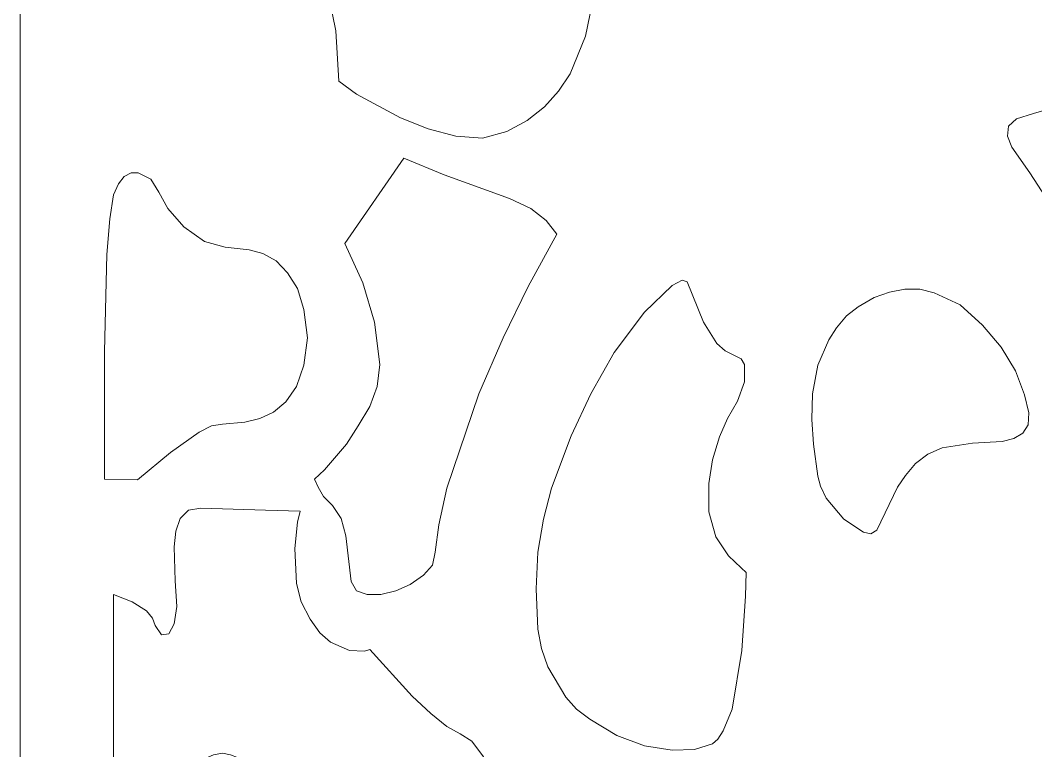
# Model space of a CAD drawing. Header units: centimetres. Extents: x 14.6 to 27.5, y -9.5 to 9.4.
# Drawn here: x 14.601 to 17.234, y -4.777 to -2.883 of the extents above; entities that cross this region are included whole.
import ezdxf

# ---------------------------------------------------------------- set-up
doc = ezdxf.new("R2010")
doc.units = ezdxf.units.CM
doc.header["$MEASUREMENT"] = 0
doc.layers.add('layer 1', color=7, linetype='Continuous')

msp = doc.modelspace()

# ---------------------------------------------------------------- linework, layer by layer
at = {"layer": 'layer 1', "color": 7, "lineweight": 9}
for points, knots in [([(20.90325, -9.49904), (20.90325, -9.49904), (14.60139, -9.50001), (14.60139, -9.50001), (14.60139, -9.50001), (14.60139, -9.50001), (14.60139, 9.40559), (14.60139, 9.40559), (14.60139, 9.40559), (14.60139, 9.40559), (20.90325, 9.40559), (20.90325, 9.40559), (20.90325, 9.40559), (20.90325, 9.40559), (20.90325, -9.49904), (20.90325, -9.49904)], [0, 0, 0, 0, 0.2, 0.2, 0.2, 0.2, 0.4, 0.4, 0.4, 0.4, 0.6, 0.6, 0.6, 0.6, 1, 1, 1, 1]), ([(15.42693, -3.04091), (15.42693, -3.04091), (15.47315, -3.07423), (15.47315, -3.07423), (15.47315, -3.07423), (15.47315, -3.07423), (15.58693, -3.13602), (15.58693, -3.13602), (15.58693, -3.13602), (15.58693, -3.13602), (15.6587, -3.1645), (15.6587, -3.1645), (15.6587, -3.1645), (15.6587, -3.1645), (15.73047, -3.18348), (15.73047, -3.18348), (15.73047, -3.18348), (15.73047, -3.18348), (15.80014, -3.18832), (15.80014, -3.18832), (15.80014, -3.18832), (15.80014, -3.18832), (15.86281, -3.17167), (15.86281, -3.17167), (15.86281, -3.17167), (15.86281, -3.17167), (15.91603, -3.14319), (15.91603, -3.14319), (15.91603, -3.14319), (15.91603, -3.14319), (15.96014, -3.10755), (15.96014, -3.10755), (15.96014, -3.10755), (15.96014, -3.10755), (15.99725, -3.06707), (15.99725, -3.06707), (15.99725, -3.06707), (15.99725, -3.06707), (16.02736, -3.02193), (16.02736, -3.02193), (16.02736, -3.02193), (16.02736, -3.02193), (16.06657, -2.9245), (16.06657, -2.9245), (16.06657, -2.9245), (16.06657, -2.9245), (16.09003, -2.81041), (16.09003, -2.81041), (16.09003, -2.81041), (16.09003, -2.81041), (16.09003, -2.75578), (16.09003, -2.75578), (16.09003, -2.75578), (16.09003, -2.75578), (16.08058, -2.71549), (16.08058, -2.71549), (16.08058, -2.71549), (16.08058, -2.71549), (16.06202, -2.68682), (16.06202, -2.68682), (16.06202, -2.68682), (16.06202, -2.68682), (16.04136, -2.66551), (16.04136, -2.66551), (16.04136, -2.66551), (16.04136, -2.66551), (15.9927, -2.64169), (15.9927, -2.64169), (15.9927, -2.64169), (15.9927, -2.64169), (15.95314, -2.63704), (15.95314, -2.63704), (15.95314, -2.63704), (15.95314, -2.63704), (15.90903, -2.62503), (15.90903, -2.62503), (15.90903, -2.62503), (15.90903, -2.62503), (15.85126, -2.58939), (15.85126, -2.58939), (15.85126, -2.58939), (15.85126, -2.58939), (15.82325, -2.56324), (15.82325, -2.56324), (15.82325, -2.56324), (15.82325, -2.56324), (15.79769, -2.53244), (15.79769, -2.53244), (15.79769, -2.53244), (15.79769, -2.53244), (15.77214, -2.49196), (15.77214, -2.49196), (15.77214, -2.49196), (15.77214, -2.49196), (15.75848, -2.4445), (15.75848, -2.4445), (15.75848, -2.4445), (15.75848, -2.4445), (15.72137, -2.29011), (15.72137, -2.29011), (15.72137, -2.29011), (15.72137, -2.29011), (15.70281, -2.24963), (15.70281, -2.24963), (15.70281, -2.24963), (15.70281, -2.24963), (15.69126, -2.24014), (15.69126, -2.24014), (15.69126, -2.24014), (15.69126, -2.24014), (15.67726, -2.24014), (15.67726, -2.24014), (15.67726, -2.24014), (15.67726, -2.24014), (15.56838, -2.27094), (15.56838, -2.27094), (15.56838, -2.27094), (15.56838, -2.27094), (15.51026, -2.27578), (15.51026, -2.27578), (15.51026, -2.27578), (15.51026, -2.27578), (15.48925, -2.26629), (15.48925, -2.26629), (15.48925, -2.26629), (15.48925, -2.26629), (15.4756, -2.24731), (15.4756, -2.24731), (15.4756, -2.24731), (15.4756, -2.24731), (15.4686, -2.23297), (15.4686, -2.23297), (15.4686, -2.23297), (15.4686, -2.23297), (15.45914, -2.2353), (15.45914, -2.2353), (15.45914, -2.2353), (15.45914, -2.2353), (15.43604, -2.27346), (15.43604, -2.27346), (15.43604, -2.27346), (15.43604, -2.27346), (15.41993, -2.29476), (15.41993, -2.29476), (15.41993, -2.29476), (15.41993, -2.29476), (15.40348, -2.31626), (15.40348, -2.31626), (15.40348, -2.31626), (15.40348, -2.31626), (15.38037, -2.32808), (15.38037, -2.32808), (15.38037, -2.32808), (15.38037, -2.32808), (15.35726, -2.32324), (15.35726, -2.32324), (15.35726, -2.32324), (15.35726, -2.32324), (15.32925, -2.31859), (15.32925, -2.31859), (15.32925, -2.31859), (15.32925, -2.31859), (15.3107, -2.32808), (15.3107, -2.32808), (15.3107, -2.32808), (15.3107, -2.32808), (15.29915, -2.34706), (15.29915, -2.34706), (15.29915, -2.34706), (15.29915, -2.34706), (15.29004, -2.37554), (15.29004, -2.37554), (15.29004, -2.37554), (15.29004, -2.37554), (15.28759, -2.43965), (15.28759, -2.43965), (15.28759, -2.43965), (15.28759, -2.43965), (15.29915, -2.4968), (15.29915, -2.4968), (15.29915, -2.4968), (15.29915, -2.4968), (15.35271, -2.59656), (15.35271, -2.59656), (15.35271, -2.59656), (15.35271, -2.59656), (15.37827, -2.65835), (15.37827, -2.65835), (15.37827, -2.65835), (15.37827, -2.65835), (15.38737, -2.71782), (15.38737, -2.71782), (15.38737, -2.71782), (15.38737, -2.71782), (15.39192, -2.77961), (15.39192, -2.77961), (15.39192, -2.77961), (15.39192, -2.77961), (15.40348, -2.82939), (15.40348, -2.82939), (15.40348, -2.82939), (15.40348, -2.82939), (15.41993, -2.91036), (15.41993, -2.91036), (15.41993, -2.91036), (15.41993, -2.91036), (15.42693, -3.04091), (15.42693, -3.04091)], [0, 0, 0, 0, 0.0188679, 0.0188679, 0.0188679, 0.0188679, 0.0377358, 0.0377358, 0.0377358, 0.0377358, 0.0566038, 0.0566038, 0.0566038, 0.0566038, 0.0754717, 0.0754717, 0.0754717, 0.0754717, 0.0943396, 0.0943396, 0.0943396, 0.0943396, 0.1132075, 0.1132075, 0.1132075, 0.1132075, 0.1320755, 0.1320755, 0.1320755, 0.1320755, 0.1509434, 0.1509434, 0.1509434, 0.1509434, 0.1698113, 0.1698113, 0.1698113, 0.1698113, 0.1886792, 0.1886792, 0.1886792, 0.1886792, 0.2075472, 0.2075472, 0.2075472, 0.2075472, 0.2264151, 0.2264151, 0.2264151, 0.2264151, 0.245283, 0.245283, 0.245283, 0.245283, 0.2641509, 0.2641509, 0.2641509, 0.2641509, 0.2830189, 0.2830189, 0.2830189, 0.2830189, 0.3018868, 0.3018868, 0.3018868, 0.3018868, 0.3207547, 0.3207547, 0.3207547, 0.3207547, 0.3396226, 0.3396226, 0.3396226, 0.3396226, 0.3584906, 0.3584906, 0.3584906, 0.3584906, 0.3773585, 0.3773585, 0.3773585, 0.3773585, 0.3962264, 0.3962264, 0.3962264, 0.3962264, 0.4150943, 0.4150943, 0.4150943, 0.4150943, 0.4339623, 0.4339623, 0.4339623, 0.4339623, 0.4528302, 0.4528302, 0.4528302, 0.4528302, 0.4716981, 0.4716981, 0.4716981, 0.4716981, 0.490566, 0.490566, 0.490566, 0.490566, 0.509434, 0.509434, 0.509434, 0.509434, 0.5283019, 0.5283019, 0.5283019, 0.5283019, 0.5471698, 0.5471698, 0.5471698, 0.5471698, 0.5660377, 0.5660377, 0.5660377, 0.5660377, 0.5849057, 0.5849057, 0.5849057, 0.5849057, 0.6037736, 0.6037736, 0.6037736, 0.6037736, 0.6226415, 0.6226415, 0.6226415, 0.6226415, 0.6415094, 0.6415094, 0.6415094, 0.6415094, 0.6603774, 0.6603774, 0.6603774, 0.6603774, 0.6792453, 0.6792453, 0.6792453, 0.6792453, 0.6981132, 0.6981132, 0.6981132, 0.6981132, 0.7169811, 0.7169811, 0.7169811, 0.7169811, 0.7358491, 0.7358491, 0.7358491, 0.7358491, 0.754717, 0.754717, 0.754717, 0.754717, 0.7735849, 0.7735849, 0.7735849, 0.7735849, 0.7924528, 0.7924528, 0.7924528, 0.7924528, 0.8113208, 0.8113208, 0.8113208, 0.8113208, 0.8301887, 0.8301887, 0.8301887, 0.8301887, 0.8490566, 0.8490566, 0.8490566, 0.8490566, 0.8679245, 0.8679245, 0.8679245, 0.8679245, 0.8867925, 0.8867925, 0.8867925, 0.8867925, 0.9056604, 0.9056604, 0.9056604, 0.9056604, 0.9245283, 0.9245283, 0.9245283, 0.9245283, 0.9433962, 0.9433962, 0.9433962, 0.9433962, 0.9622642, 0.9622642, 0.9622642, 0.9622642, 1, 1, 1, 1]), ([(17.71276, -2.99346), (17.71276, -2.99346), (17.70821, -3.04343), (17.70821, -3.04343), (17.70821, -3.04343), (17.70821, -3.04343), (17.6851, -3.12886), (17.6851, -3.12886), (17.6851, -3.12886), (17.6851, -3.12886), (17.65709, -3.21912), (17.65709, -3.21912), (17.65709, -3.21912), (17.65709, -3.21912), (17.62698, -3.28092), (17.62698, -3.28092), (17.62698, -3.28092), (17.62698, -3.28092), (17.60633, -3.33322), (17.60633, -3.33322), (17.60633, -3.33322), (17.60633, -3.33322), (17.59932, -3.39268), (17.59932, -3.39268), (17.59932, -3.39268), (17.59932, -3.39268), (17.60633, -3.45215), (17.60633, -3.45215), (17.60633, -3.45215), (17.60633, -3.45215), (17.62033, -3.50445), (17.62033, -3.50445), (17.62033, -3.50445), (17.62033, -3.50445), (17.64344, -3.59704), (17.64344, -3.59704), (17.64344, -3.59704), (17.64344, -3.59704), (17.64799, -3.67317), (17.64799, -3.67317), (17.64799, -3.67317), (17.64799, -3.67317), (17.65499, -3.71113), (17.65499, -3.71113), (17.65499, -3.71113), (17.65499, -3.71113), (17.66899, -3.75627), (17.66899, -3.75627), (17.66899, -3.75627), (17.66899, -3.75627), (17.68965, -3.79423), (17.68965, -3.79423), (17.68965, -3.79423), (17.68965, -3.79423), (17.7061, -3.80624), (17.7061, -3.80624), (17.7061, -3.80624), (17.7061, -3.80624), (17.71976, -3.81089), (17.71976, -3.81089), (17.71976, -3.81089), (17.71976, -3.81089), (17.73131, -3.81806), (17.73131, -3.81806), (17.73131, -3.81806), (17.73131, -3.81806), (17.74076, -3.82988), (17.74076, -3.82988), (17.74076, -3.82988), (17.74076, -3.82988), (17.74777, -3.87268), (17.74777, -3.87268), (17.74777, -3.87268), (17.74777, -3.87268), (17.73831, -3.92498), (17.73831, -3.92498), (17.73831, -3.92498), (17.73831, -3.92498), (17.71976, -3.97244), (17.71976, -3.97244), (17.71976, -3.97244), (17.71976, -3.97244), (17.71276, -3.99394), (17.71276, -3.99394), (17.71276, -3.99394), (17.71276, -3.99394), (17.71276, -4.02009), (17.71276, -4.02009), (17.71276, -4.02009), (17.71276, -4.02009), (17.73376, -4.07239), (17.73376, -4.07239), (17.73376, -4.07239), (17.73376, -4.07239), (17.77542, -4.13651), (17.77542, -4.13651), (17.77542, -4.13651), (17.77542, -4.13651), (17.77087, -4.20779), (17.77087, -4.20779), (17.77087, -4.20779), (17.77087, -4.20779), (17.77998, -4.26959), (17.77998, -4.26959), (17.77998, -4.26959), (17.77998, -4.26959), (17.79398, -4.29806), (17.79398, -4.29806), (17.79398, -4.29806), (17.79398, -4.29806), (17.81499, -4.31956), (17.81499, -4.31956), (17.81499, -4.31956), (17.81499, -4.31956), (17.83809, -4.34319), (17.83809, -4.34319), (17.83809, -4.34319), (17.83809, -4.34319), (17.8591, -4.36934), (17.8591, -4.36934), (17.8591, -4.36934), (17.8591, -4.36934), (17.87065, -4.40034), (17.87065, -4.40034), (17.87065, -4.40034), (17.87065, -4.40034), (17.87065, -4.43114), (17.87065, -4.43114), (17.87065, -4.43114), (17.87065, -4.43114), (17.85665, -4.45961), (17.85665, -4.45961), (17.85665, -4.45961), (17.85665, -4.45961), (17.82654, -4.48111), (17.82654, -4.48111), (17.82654, -4.48111), (17.82654, -4.48111), (17.78243, -4.49525), (17.78243, -4.49525), (17.78243, -4.49525), (17.78243, -4.49525), (17.71976, -4.50242), (17.71976, -4.50242), (17.71976, -4.50242), (17.71976, -4.50242), (17.64554, -4.49525), (17.64554, -4.49525), (17.64554, -4.49525), (17.64554, -4.49525), (17.57832, -4.48111), (17.57832, -4.48111), (17.57832, -4.48111), (17.57832, -4.48111), (17.516, -4.45729), (17.516, -4.45729), (17.516, -4.45729), (17.516, -4.45729), (17.46243, -4.42649), (17.46243, -4.42649), (17.46243, -4.42649), (17.46243, -4.42649), (17.42077, -4.386), (17.42077, -4.386), (17.42077, -4.386), (17.42077, -4.386), (17.38611, -4.34571), (17.38611, -4.34571), (17.38611, -4.34571), (17.38611, -4.34571), (17.36755, -4.30038), (17.36755, -4.30038), (17.36755, -4.30038), (17.36755, -4.30038), (17.36055, -4.25293), (17.36055, -4.25293), (17.36055, -4.25293), (17.36055, -4.25293), (17.37211, -4.15084), (17.37211, -4.15084), (17.37211, -4.15084), (17.37211, -4.15084), (17.39066, -4.03675), (17.39066, -4.03675), (17.39066, -4.03675), (17.39066, -4.03675), (17.40677, -3.92731), (17.40677, -3.92731), (17.40677, -3.92731), (17.40677, -3.92731), (17.40922, -3.84886), (17.40922, -3.84886), (17.40922, -3.84886), (17.40922, -3.84886), (17.38366, -3.78474), (17.38366, -3.78474), (17.38366, -3.78474), (17.38366, -3.78474), (17.34655, -3.72547), (17.34655, -3.72547), (17.34655, -3.72547), (17.34655, -3.72547), (17.31399, -3.66116), (17.31399, -3.66116), (17.31399, -3.66116), (17.31399, -3.66116), (17.30489, -3.63036), (17.30489, -3.63036), (17.30489, -3.63036), (17.30489, -3.63036), (17.30489, -3.59937), (17.30489, -3.59937), (17.30489, -3.59937), (17.30489, -3.59937), (17.31189, -3.54474), (17.31189, -3.54474), (17.31189, -3.54474), (17.31189, -3.54474), (17.31189, -3.49012), (17.31189, -3.49012), (17.31189, -3.49012), (17.31189, -3.49012), (17.30033, -3.43317), (17.30033, -3.43317), (17.30033, -3.43317), (17.30033, -3.43317), (17.27023, -3.35704), (17.27023, -3.35704), (17.27023, -3.35704), (17.27023, -3.35704), (17.21911, -3.27859), (17.21911, -3.27859), (17.21911, -3.27859), (17.21911, -3.27859), (17.17255, -3.21215), (17.17255, -3.21215), (17.17255, -3.21215), (17.17255, -3.21215), (17.16099, -3.18348), (17.16099, -3.18348), (17.16099, -3.18348), (17.16099, -3.18348), (17.16344, -3.15733), (17.16344, -3.15733), (17.16344, -3.15733), (17.16344, -3.15733), (17.1841, -3.13835), (17.1841, -3.13835), (17.1841, -3.13835), (17.1841, -3.13835), (17.22821, -3.12421), (17.22821, -3.12421), (17.22821, -3.12421), (17.22821, -3.12421), (17.36966, -3.08372), (17.36966, -3.08372), (17.36966, -3.08372), (17.36966, -3.08372), (17.52755, -3.03142), (17.52755, -3.03142), (17.52755, -3.03142), (17.52755, -3.03142), (17.65709, -2.99346), (17.65709, -2.99346), (17.65709, -2.99346), (17.65709, -2.99346), (17.6991, -2.98629), (17.6991, -2.98629), (17.6991, -2.98629), (17.6991, -2.98629), (17.71276, -2.99346), (17.71276, -2.99346)], [0, 0, 0, 0, 0.0144928, 0.0144928, 0.0144928, 0.0144928, 0.0289855, 0.0289855, 0.0289855, 0.0289855, 0.0434783, 0.0434783, 0.0434783, 0.0434783, 0.057971, 0.057971, 0.057971, 0.057971, 0.0724638, 0.0724638, 0.0724638, 0.0724638, 0.0869565, 0.0869565, 0.0869565, 0.0869565, 0.1014493, 0.1014493, 0.1014493, 0.1014493, 0.115942, 0.115942, 0.115942, 0.115942, 0.1304348, 0.1304348, 0.1304348, 0.1304348, 0.1449275, 0.1449275, 0.1449275, 0.1449275, 0.1594203, 0.1594203, 0.1594203, 0.1594203, 0.173913, 0.173913, 0.173913, 0.173913, 0.1884058, 0.1884058, 0.1884058, 0.1884058, 0.2028986, 0.2028986, 0.2028986, 0.2028986, 0.2173913, 0.2173913, 0.2173913, 0.2173913, 0.2318841, 0.2318841, 0.2318841, 0.2318841, 0.2463768, 0.2463768, 0.2463768, 0.2463768, 0.2608696, 0.2608696, 0.2608696, 0.2608696, 0.2753623, 0.2753623, 0.2753623, 0.2753623, 0.2898551, 0.2898551, 0.2898551, 0.2898551, 0.3043478, 0.3043478, 0.3043478, 0.3043478, 0.3188406, 0.3188406, 0.3188406, 0.3188406, 0.3333333, 0.3333333, 0.3333333, 0.3333333, 0.3478261, 0.3478261, 0.3478261, 0.3478261, 0.3623188, 0.3623188, 0.3623188, 0.3623188, 0.3768116, 0.3768116, 0.3768116, 0.3768116, 0.3913043, 0.3913043, 0.3913043, 0.3913043, 0.4057971, 0.4057971, 0.4057971, 0.4057971, 0.4202899, 0.4202899, 0.4202899, 0.4202899, 0.4347826, 0.4347826, 0.4347826, 0.4347826, 0.4492754, 0.4492754, 0.4492754, 0.4492754, 0.4637681, 0.4637681, 0.4637681, 0.4637681, 0.4782609, 0.4782609, 0.4782609, 0.4782609, 0.4927536, 0.4927536, 0.4927536, 0.4927536, 0.5072464, 0.5072464, 0.5072464, 0.5072464, 0.5217391, 0.5217391, 0.5217391, 0.5217391, 0.5362319, 0.5362319, 0.5362319, 0.5362319, 0.5507246, 0.5507246, 0.5507246, 0.5507246, 0.5652174, 0.5652174, 0.5652174, 0.5652174, 0.5797101, 0.5797101, 0.5797101, 0.5797101, 0.5942029, 0.5942029, 0.5942029, 0.5942029, 0.6086957, 0.6086957, 0.6086957, 0.6086957, 0.6231884, 0.6231884, 0.6231884, 0.6231884, 0.6376812, 0.6376812, 0.6376812, 0.6376812, 0.6521739, 0.6521739, 0.6521739, 0.6521739, 0.6666667, 0.6666667, 0.6666667, 0.6666667, 0.6811594, 0.6811594, 0.6811594, 0.6811594, 0.6956522, 0.6956522, 0.6956522, 0.6956522, 0.7101449, 0.7101449, 0.7101449, 0.7101449, 0.7246377, 0.7246377, 0.7246377, 0.7246377, 0.7391304, 0.7391304, 0.7391304, 0.7391304, 0.7536232, 0.7536232, 0.7536232, 0.7536232, 0.7681159, 0.7681159, 0.7681159, 0.7681159, 0.7826087, 0.7826087, 0.7826087, 0.7826087, 0.7971014, 0.7971014, 0.7971014, 0.7971014, 0.8115942, 0.8115942, 0.8115942, 0.8115942, 0.826087, 0.826087, 0.826087, 0.826087, 0.8405797, 0.8405797, 0.8405797, 0.8405797, 0.8550725, 0.8550725, 0.8550725, 0.8550725, 0.8695652, 0.8695652, 0.8695652, 0.8695652, 0.884058, 0.884058, 0.884058, 0.884058, 0.8985507, 0.8985507, 0.8985507, 0.8985507, 0.9130435, 0.9130435, 0.9130435, 0.9130435, 0.9275362, 0.9275362, 0.9275362, 0.9275362, 0.942029, 0.942029, 0.942029, 0.942029, 0.9565217, 0.9565217, 0.9565217, 0.9565217, 0.9710145, 0.9710145, 0.9710145, 0.9710145, 1, 1, 1, 1]), ([(15.36427, -4.07239), (15.36427, -4.07239), (15.38982, -4.04857), (15.38982, -4.04857), (15.38982, -4.04857), (15.38982, -4.04857), (15.44759, -3.98213), (15.44759, -3.98213), (15.44759, -3.98213), (15.44759, -3.98213), (15.4777, -3.93448), (15.4777, -3.93448), (15.4777, -3.93448), (15.4777, -3.93448), (15.50781, -3.8845), (15.50781, -3.8845), (15.50781, -3.8845), (15.50781, -3.8845), (15.52636, -3.83239), (15.52636, -3.83239), (15.52636, -3.83239), (15.52636, -3.83239), (15.53336, -3.77525), (15.53336, -3.77525), (15.53336, -3.77525), (15.53336, -3.77525), (15.51971, -3.666), (15.51971, -3.666), (15.51971, -3.666), (15.51971, -3.666), (15.48925, -3.56372), (15.48925, -3.56372), (15.48925, -3.56372), (15.48925, -3.56372), (15.44304, -3.46164), (15.44304, -3.46164), (15.44304, -3.46164), (15.44304, -3.46164), (15.59603, -3.24062), (15.59603, -3.24062), (15.59603, -3.24062), (15.59603, -3.24062), (15.70036, -3.28343), (15.70036, -3.28343), (15.70036, -3.28343), (15.70036, -3.28343), (15.86981, -3.34523), (15.86981, -3.34523), (15.86981, -3.34523), (15.86981, -3.34523), (15.92513, -3.37138), (15.92513, -3.37138), (15.92513, -3.37138), (15.92513, -3.37138), (15.96469, -3.40217), (15.96469, -3.40217), (15.96469, -3.40217), (15.96469, -3.40217), (15.9927, -3.43782), (15.9927, -3.43782), (15.9927, -3.43782), (15.9927, -3.43782), (15.91848, -3.57322), (15.91848, -3.57322), (15.91848, -3.57322), (15.91848, -3.57322), (15.85336, -3.70629), (15.85336, -3.70629), (15.85336, -3.70629), (15.85336, -3.70629), (15.79069, -3.85138), (15.79069, -3.85138), (15.79069, -3.85138), (15.79069, -3.85138), (15.70737, -4.09603), (15.70737, -4.09603), (15.70737, -4.09603), (15.70737, -4.09603), (15.68636, -4.19113), (15.68636, -4.19113), (15.68636, -4.19113), (15.68636, -4.19113), (15.67726, -4.26242), (15.67726, -4.26242), (15.67726, -4.26242), (15.67726, -4.26242), (15.67026, -4.29574), (15.67026, -4.29574), (15.67026, -4.29574), (15.67026, -4.29574), (15.64715, -4.32189), (15.64715, -4.32189), (15.64715, -4.32189), (15.64715, -4.32189), (15.61214, -4.34571), (15.61214, -4.34571), (15.61214, -4.34571), (15.61214, -4.34571), (15.57503, -4.36218), (15.57503, -4.36218), (15.57503, -4.36218), (15.57503, -4.36218), (15.53582, -4.37167), (15.53582, -4.37167), (15.53582, -4.37167), (15.53582, -4.37167), (15.50116, -4.37167), (15.50116, -4.37167), (15.50116, -4.37167), (15.50116, -4.37167), (15.47315, -4.36218), (15.47315, -4.36218), (15.47315, -4.36218), (15.47315, -4.36218), (15.45914, -4.33854), (15.45914, -4.33854), (15.45914, -4.33854), (15.45914, -4.33854), (15.44549, -4.21961), (15.44549, -4.21961), (15.44549, -4.21961), (15.44549, -4.21961), (15.43359, -4.17448), (15.43359, -4.17448), (15.43359, -4.17448), (15.43359, -4.17448), (15.41048, -4.14116), (15.41048, -4.14116), (15.41048, -4.14116), (15.41048, -4.14116), (15.38737, -4.11753), (15.38737, -4.11753), (15.38737, -4.11753), (15.38737, -4.11753), (15.37337, -4.0937), (15.37337, -4.0937), (15.37337, -4.0937), (15.37337, -4.0937), (15.36427, -4.07239), (15.36427, -4.07239)], [0, 0, 0, 0, 0.0277778, 0.0277778, 0.0277778, 0.0277778, 0.0555556, 0.0555556, 0.0555556, 0.0555556, 0.0833333, 0.0833333, 0.0833333, 0.0833333, 0.1111111, 0.1111111, 0.1111111, 0.1111111, 0.1388889, 0.1388889, 0.1388889, 0.1388889, 0.1666667, 0.1666667, 0.1666667, 0.1666667, 0.1944444, 0.1944444, 0.1944444, 0.1944444, 0.2222222, 0.2222222, 0.2222222, 0.2222222, 0.25, 0.25, 0.25, 0.25, 0.2777778, 0.2777778, 0.2777778, 0.2777778, 0.3055556, 0.3055556, 0.3055556, 0.3055556, 0.3333333, 0.3333333, 0.3333333, 0.3333333, 0.3611111, 0.3611111, 0.3611111, 0.3611111, 0.3888889, 0.3888889, 0.3888889, 0.3888889, 0.4166667, 0.4166667, 0.4166667, 0.4166667, 0.4444444, 0.4444444, 0.4444444, 0.4444444, 0.4722222, 0.4722222, 0.4722222, 0.4722222, 0.5, 0.5, 0.5, 0.5, 0.5277778, 0.5277778, 0.5277778, 0.5277778, 0.5555556, 0.5555556, 0.5555556, 0.5555556, 0.5833333, 0.5833333, 0.5833333, 0.5833333, 0.6111111, 0.6111111, 0.6111111, 0.6111111, 0.6388889, 0.6388889, 0.6388889, 0.6388889, 0.6666667, 0.6666667, 0.6666667, 0.6666667, 0.6944444, 0.6944444, 0.6944444, 0.6944444, 0.7222222, 0.7222222, 0.7222222, 0.7222222, 0.75, 0.75, 0.75, 0.75, 0.7777778, 0.7777778, 0.7777778, 0.7777778, 0.8055556, 0.8055556, 0.8055556, 0.8055556, 0.8333333, 0.8333333, 0.8333333, 0.8333333, 0.8611111, 0.8611111, 0.8611111, 0.8611111, 0.8888889, 0.8888889, 0.8888889, 0.8888889, 0.9166667, 0.9166667, 0.9166667, 0.9166667, 0.9444444, 0.9444444, 0.9444444, 0.9444444, 1, 1, 1, 1]), ([(14.90528, -4.07472), (14.90528, -4.07472), (14.99106, -4.00343), (14.99106, -4.00343), (14.99106, -4.00343), (14.99106, -4.00343), (15.06528, -3.95113), (15.06528, -3.95113), (15.06528, -3.95113), (15.06528, -3.95113), (15.09749, -3.93448), (15.09749, -3.93448), (15.09749, -3.93448), (15.09749, -3.93448), (15.12549, -3.92983), (15.12549, -3.92983), (15.12549, -3.92983), (15.12549, -3.92983), (15.18326, -3.92498), (15.18326, -3.92498), (15.18326, -3.92498), (15.18326, -3.92498), (15.22282, -3.91549), (15.22282, -3.91549), (15.22282, -3.91549), (15.22282, -3.91549), (15.25748, -3.89883), (15.25748, -3.89883), (15.25748, -3.89883), (15.25748, -3.89883), (15.29004, -3.87268), (15.29004, -3.87268), (15.29004, -3.87268), (15.29004, -3.87268), (15.3177, -3.83239), (15.3177, -3.83239), (15.3177, -3.83239), (15.3177, -3.83239), (15.33626, -3.77757), (15.33626, -3.77757), (15.33626, -3.77757), (15.33626, -3.77757), (15.34571, -3.70629), (15.34571, -3.70629), (15.34571, -3.70629), (15.34571, -3.70629), (15.33626, -3.63268), (15.33626, -3.63268), (15.33626, -3.63268), (15.33626, -3.63268), (15.32015, -3.57806), (15.32015, -3.57806), (15.32015, -3.57806), (15.32015, -3.57806), (15.29459, -3.53757), (15.29459, -3.53757), (15.29459, -3.53757), (15.29459, -3.53757), (15.26449, -3.50678), (15.26449, -3.50678), (15.26449, -3.50678), (15.26449, -3.50678), (15.22983, -3.48779), (15.22983, -3.48779), (15.22983, -3.48779), (15.22983, -3.48779), (15.19482, -3.4783), (15.19482, -3.4783), (15.19482, -3.4783), (15.19482, -3.4783), (15.1325, -3.47113), (15.1325, -3.47113), (15.1325, -3.47113), (15.1325, -3.47113), (15.07893, -3.4568), (15.07893, -3.4568), (15.07893, -3.4568), (15.07893, -3.4568), (15.02572, -3.41883), (15.02572, -3.41883), (15.02572, -3.41883), (15.02572, -3.41883), (14.98405, -3.37138), (14.98405, -3.37138), (14.98405, -3.37138), (14.98405, -3.37138), (14.9606, -3.32857), (14.9606, -3.32857), (14.9606, -3.32857), (14.9606, -3.32857), (14.93994, -3.29525), (14.93994, -3.29525), (14.93994, -3.29525), (14.93994, -3.29525), (14.90738, -3.27859), (14.90738, -3.27859), (14.90738, -3.27859), (14.90738, -3.27859), (14.88883, -3.27859), (14.88883, -3.27859), (14.88883, -3.27859), (14.88883, -3.27859), (14.87027, -3.28808), (14.87027, -3.28808), (14.87027, -3.28808), (14.87027, -3.28808), (14.85627, -3.30707), (14.85627, -3.30707), (14.85627, -3.30707), (14.85627, -3.30707), (14.84261, -3.33573), (14.84261, -3.33573), (14.84261, -3.33573), (14.84261, -3.33573), (14.83316, -3.39753), (14.83316, -3.39753), (14.83316, -3.39753), (14.83316, -3.39753), (14.82616, -3.49012), (14.82616, -3.49012), (14.82616, -3.49012), (14.82616, -3.49012), (14.8195, -3.74193), (14.8195, -3.74193), (14.8195, -3.74193), (14.8195, -3.74193), (14.8195, -4.07239), (14.8195, -4.07239), (14.8195, -4.07239), (14.8195, -4.07239), (14.90528, -4.07472), (14.90528, -4.07472)], [0, 0, 0, 0, 0.0294118, 0.0294118, 0.0294118, 0.0294118, 0.0588235, 0.0588235, 0.0588235, 0.0588235, 0.0882353, 0.0882353, 0.0882353, 0.0882353, 0.1176471, 0.1176471, 0.1176471, 0.1176471, 0.1470588, 0.1470588, 0.1470588, 0.1470588, 0.1764706, 0.1764706, 0.1764706, 0.1764706, 0.2058824, 0.2058824, 0.2058824, 0.2058824, 0.2352941, 0.2352941, 0.2352941, 0.2352941, 0.2647059, 0.2647059, 0.2647059, 0.2647059, 0.2941176, 0.2941176, 0.2941176, 0.2941176, 0.3235294, 0.3235294, 0.3235294, 0.3235294, 0.3529412, 0.3529412, 0.3529412, 0.3529412, 0.3823529, 0.3823529, 0.3823529, 0.3823529, 0.4117647, 0.4117647, 0.4117647, 0.4117647, 0.4411765, 0.4411765, 0.4411765, 0.4411765, 0.4705882, 0.4705882, 0.4705882, 0.4705882, 0.5, 0.5, 0.5, 0.5, 0.5294118, 0.5294118, 0.5294118, 0.5294118, 0.5588235, 0.5588235, 0.5588235, 0.5588235, 0.5882353, 0.5882353, 0.5882353, 0.5882353, 0.6176471, 0.6176471, 0.6176471, 0.6176471, 0.6470588, 0.6470588, 0.6470588, 0.6470588, 0.6764706, 0.6764706, 0.6764706, 0.6764706, 0.7058824, 0.7058824, 0.7058824, 0.7058824, 0.7352941, 0.7352941, 0.7352941, 0.7352941, 0.7647059, 0.7647059, 0.7647059, 0.7647059, 0.7941176, 0.7941176, 0.7941176, 0.7941176, 0.8235294, 0.8235294, 0.8235294, 0.8235294, 0.8529412, 0.8529412, 0.8529412, 0.8529412, 0.8823529, 0.8823529, 0.8823529, 0.8823529, 0.9117647, 0.9117647, 0.9117647, 0.9117647, 0.9411765, 0.9411765, 0.9411765, 0.9411765, 1, 1, 1, 1]), ([(16.48389, -4.31472), (16.48389, -4.31472), (16.48179, -4.37651), (16.48179, -4.37651), (16.48179, -4.37651), (16.48179, -4.37651), (16.47234, -4.51675), (16.47234, -4.51675), (16.47234, -4.51675), (16.47234, -4.51675), (16.44713, -4.66881), (16.44713, -4.66881), (16.44713, -4.66881), (16.44713, -4.66881), (16.42368, -4.72576), (16.42368, -4.72576), (16.42368, -4.72576), (16.42368, -4.72576), (16.41002, -4.74726), (16.41002, -4.74726), (16.41002, -4.74726), (16.41002, -4.74726), (16.39602, -4.75908), (16.39602, -4.75908), (16.39602, -4.75908), (16.39602, -4.75908), (16.34946, -4.77341), (16.34946, -4.77341), (16.34946, -4.77341), (16.34946, -4.77341), (16.29169, -4.77574), (16.29169, -4.77574), (16.29169, -4.77574), (16.29169, -4.77574), (16.21992, -4.76392), (16.21992, -4.76392), (16.21992, -4.76392), (16.21992, -4.76392), (16.1478, -4.73777), (16.1478, -4.73777), (16.1478, -4.73777), (16.1478, -4.73777), (16.07848, -4.69496), (16.07848, -4.69496), (16.07848, -4.69496), (16.07848, -4.69496), (16.04346, -4.66881), (16.04346, -4.66881), (16.04346, -4.66881), (16.04346, -4.66881), (16.01581, -4.63782), (16.01581, -4.63782), (16.01581, -4.63782), (16.01581, -4.63782), (15.96924, -4.55956), (15.96924, -4.55956), (15.96924, -4.55956), (15.96924, -4.55956), (15.95314, -4.51191), (15.95314, -4.51191), (15.95314, -4.51191), (15.95314, -4.51191), (15.94369, -4.46213), (15.94369, -4.46213), (15.94369, -4.46213), (15.94369, -4.46213), (15.93913, -4.35753), (15.93913, -4.35753), (15.93913, -4.35753), (15.93913, -4.35753), (15.94369, -4.26242), (15.94369, -4.26242), (15.94369, -4.26242), (15.94369, -4.26242), (15.95769, -4.1768), (15.95769, -4.1768), (15.95769, -4.1768), (15.95769, -4.1768), (15.9787, -4.09603), (15.9787, -4.09603), (15.9787, -4.09603), (15.9787, -4.09603), (16.02946, -3.96063), (16.02946, -3.96063), (16.02946, -3.96063), (16.02946, -3.96063), (16.08058, -3.85138), (16.08058, -3.85138), (16.08058, -3.85138), (16.08058, -3.85138), (16.14079, -3.74445), (16.14079, -3.74445), (16.14079, -3.74445), (16.14079, -3.74445), (16.21992, -3.63985), (16.21992, -3.63985), (16.21992, -3.63985), (16.21992, -3.63985), (16.29169, -3.57089), (16.29169, -3.57089), (16.29169, -3.57089), (16.29169, -3.57089), (16.31725, -3.55675), (16.31725, -3.55675), (16.31725, -3.55675), (16.31725, -3.55675), (16.3309, -3.5614), (16.3309, -3.5614), (16.3309, -3.5614), (16.3309, -3.5614), (16.37291, -3.666), (16.37291, -3.666), (16.37291, -3.666), (16.37291, -3.666), (16.40757, -3.72063), (16.40757, -3.72063), (16.40757, -3.72063), (16.40757, -3.72063), (16.42858, -3.73961), (16.42858, -3.73961), (16.42858, -3.73961), (16.42858, -3.73961), (16.45169, -3.75142), (16.45169, -3.75142), (16.45169, -3.75142), (16.45169, -3.75142), (16.47024, -3.76111), (16.47024, -3.76111), (16.47024, -3.76111), (16.47024, -3.76111), (16.47934, -3.77525), (16.47934, -3.77525), (16.47934, -3.77525), (16.47934, -3.77525), (16.47934, -3.82038), (16.47934, -3.82038), (16.47934, -3.82038), (16.47934, -3.82038), (16.46079, -3.87036), (16.46079, -3.87036), (16.46079, -3.87036), (16.46079, -3.87036), (16.43523, -3.91549), (16.43523, -3.91549), (16.43523, -3.91549), (16.43523, -3.91549), (16.41457, -3.96295), (16.41457, -3.96295), (16.41457, -3.96295), (16.41457, -3.96295), (16.39602, -4.02242), (16.39602, -4.02242), (16.39602, -4.02242), (16.39602, -4.02242), (16.38657, -4.08421), (16.38657, -4.08421), (16.38657, -4.08421), (16.38657, -4.08421), (16.38657, -4.15782), (16.38657, -4.15782), (16.38657, -4.15782), (16.38657, -4.15782), (16.40512, -4.22213), (16.40512, -4.22213), (16.40512, -4.22213), (16.40512, -4.22213), (16.43768, -4.27191), (16.43768, -4.27191), (16.43768, -4.27191), (16.43768, -4.27191), (16.47024, -4.3029), (16.47024, -4.3029), (16.47024, -4.3029), (16.47024, -4.3029), (16.48389, -4.31472), (16.48389, -4.31472)], [0, 0, 0, 0, 0.0222222, 0.0222222, 0.0222222, 0.0222222, 0.0444444, 0.0444444, 0.0444444, 0.0444444, 0.0666667, 0.0666667, 0.0666667, 0.0666667, 0.0888889, 0.0888889, 0.0888889, 0.0888889, 0.1111111, 0.1111111, 0.1111111, 0.1111111, 0.1333333, 0.1333333, 0.1333333, 0.1333333, 0.1555556, 0.1555556, 0.1555556, 0.1555556, 0.1777778, 0.1777778, 0.1777778, 0.1777778, 0.2, 0.2, 0.2, 0.2, 0.2222222, 0.2222222, 0.2222222, 0.2222222, 0.2444444, 0.2444444, 0.2444444, 0.2444444, 0.2666667, 0.2666667, 0.2666667, 0.2666667, 0.2888889, 0.2888889, 0.2888889, 0.2888889, 0.3111111, 0.3111111, 0.3111111, 0.3111111, 0.3333333, 0.3333333, 0.3333333, 0.3333333, 0.3555556, 0.3555556, 0.3555556, 0.3555556, 0.3777778, 0.3777778, 0.3777778, 0.3777778, 0.4, 0.4, 0.4, 0.4, 0.4222222, 0.4222222, 0.4222222, 0.4222222, 0.4444444, 0.4444444, 0.4444444, 0.4444444, 0.4666667, 0.4666667, 0.4666667, 0.4666667, 0.4888889, 0.4888889, 0.4888889, 0.4888889, 0.5111111, 0.5111111, 0.5111111, 0.5111111, 0.5333333, 0.5333333, 0.5333333, 0.5333333, 0.5555556, 0.5555556, 0.5555556, 0.5555556, 0.5777778, 0.5777778, 0.5777778, 0.5777778, 0.6, 0.6, 0.6, 0.6, 0.6222222, 0.6222222, 0.6222222, 0.6222222, 0.6444444, 0.6444444, 0.6444444, 0.6444444, 0.6666667, 0.6666667, 0.6666667, 0.6666667, 0.6888889, 0.6888889, 0.6888889, 0.6888889, 0.7111111, 0.7111111, 0.7111111, 0.7111111, 0.7333333, 0.7333333, 0.7333333, 0.7333333, 0.7555556, 0.7555556, 0.7555556, 0.7555556, 0.7777778, 0.7777778, 0.7777778, 0.7777778, 0.8, 0.8, 0.8, 0.8, 0.8222222, 0.8222222, 0.8222222, 0.8222222, 0.8444444, 0.8444444, 0.8444444, 0.8444444, 0.8666667, 0.8666667, 0.8666667, 0.8666667, 0.8888889, 0.8888889, 0.8888889, 0.8888889, 0.9111111, 0.9111111, 0.9111111, 0.9111111, 0.9333333, 0.9333333, 0.9333333, 0.9333333, 0.9555556, 0.9555556, 0.9555556, 0.9555556, 1, 1, 1, 1]), ([(16.82244, -4.20547), (16.82244, -4.20547), (16.87601, -4.0937), (16.87601, -4.0937), (16.87601, -4.0937), (16.87601, -4.0937), (16.89667, -4.0629), (16.89667, -4.0629), (16.89667, -4.0629), (16.89667, -4.0629), (16.92222, -4.03191), (16.92222, -4.03191), (16.92222, -4.03191), (16.92222, -4.03191), (16.95478, -4.00808), (16.95478, -4.00808), (16.95478, -4.00808), (16.95478, -4.00808), (16.99189, -3.99162), (16.99189, -3.99162), (16.99189, -3.99162), (16.99189, -3.99162), (17.07067, -3.97961), (17.07067, -3.97961), (17.07067, -3.97961), (17.07067, -3.97961), (17.14734, -3.97496), (17.14734, -3.97496), (17.14734, -3.97496), (17.14734, -3.97496), (17.17745, -3.96779), (17.17745, -3.96779), (17.17745, -3.96779), (17.17745, -3.96779), (17.20056, -3.95346), (17.20056, -3.95346), (17.20056, -3.95346), (17.20056, -3.95346), (17.21456, -3.93215), (17.21456, -3.93215), (17.21456, -3.93215), (17.21456, -3.93215), (17.21666, -3.90116), (17.21666, -3.90116), (17.21666, -3.90116), (17.21666, -3.90116), (17.20511, -3.8537), (17.20511, -3.8537), (17.20511, -3.8537), (17.20511, -3.8537), (17.182, -3.79191), (17.182, -3.79191), (17.182, -3.79191), (17.182, -3.79191), (17.14489, -3.73012), (17.14489, -3.73012), (17.14489, -3.73012), (17.14489, -3.73012), (17.09622, -3.67317), (17.09622, -3.67317), (17.09622, -3.67317), (17.09622, -3.67317), (17.03811, -3.62087), (17.03811, -3.62087), (17.03811, -3.62087), (17.03811, -3.62087), (16.97089, -3.58987), (16.97089, -3.58987), (16.97089, -3.58987), (16.97089, -3.58987), (16.93378, -3.58038), (16.93378, -3.58038), (16.93378, -3.58038), (16.93378, -3.58038), (16.89457, -3.58038), (16.89457, -3.58038), (16.89457, -3.58038), (16.89457, -3.58038), (16.855, -3.58755), (16.855, -3.58755), (16.855, -3.58755), (16.855, -3.58755), (16.81544, -3.60188), (16.81544, -3.60188), (16.81544, -3.60188), (16.81544, -3.60188), (16.77378, -3.62552), (16.77378, -3.62552), (16.77378, -3.62552), (16.77378, -3.62552), (16.74367, -3.64934), (16.74367, -3.64934), (16.74367, -3.64934), (16.74367, -3.64934), (16.71811, -3.68014), (16.71811, -3.68014), (16.71811, -3.68014), (16.71811, -3.68014), (16.69746, -3.71113), (16.69746, -3.71113), (16.69746, -3.71113), (16.69746, -3.71113), (16.66945, -3.77757), (16.66945, -3.77757), (16.66945, -3.77757), (16.66945, -3.77757), (16.6558, -3.85138), (16.6558, -3.85138), (16.6558, -3.85138), (16.6558, -3.85138), (16.65334, -3.91782), (16.65334, -3.91782), (16.65334, -3.91782), (16.65334, -3.91782), (16.6579, -3.98213), (16.6579, -3.98213), (16.6579, -3.98213), (16.6579, -3.98213), (16.66945, -4.06523), (16.66945, -4.06523), (16.66945, -4.06523), (16.66945, -4.06523), (16.67645, -4.09138), (16.67645, -4.09138), (16.67645, -4.09138), (16.67645, -4.09138), (16.69046, -4.12218), (16.69046, -4.12218), (16.69046, -4.12218), (16.69046, -4.12218), (16.73667, -4.1768), (16.73667, -4.1768), (16.73667, -4.1768), (16.73667, -4.1768), (16.78778, -4.21012), (16.78778, -4.21012), (16.78778, -4.21012), (16.78778, -4.21012), (16.80634, -4.21496), (16.80634, -4.21496), (16.80634, -4.21496), (16.80634, -4.21496), (16.82244, -4.20547), (16.82244, -4.20547)], [0, 0, 0, 0, 0.027027, 0.027027, 0.027027, 0.027027, 0.0540541, 0.0540541, 0.0540541, 0.0540541, 0.0810811, 0.0810811, 0.0810811, 0.0810811, 0.1081081, 0.1081081, 0.1081081, 0.1081081, 0.1351351, 0.1351351, 0.1351351, 0.1351351, 0.1621622, 0.1621622, 0.1621622, 0.1621622, 0.1891892, 0.1891892, 0.1891892, 0.1891892, 0.2162162, 0.2162162, 0.2162162, 0.2162162, 0.2432432, 0.2432432, 0.2432432, 0.2432432, 0.2702703, 0.2702703, 0.2702703, 0.2702703, 0.2972973, 0.2972973, 0.2972973, 0.2972973, 0.3243243, 0.3243243, 0.3243243, 0.3243243, 0.3513514, 0.3513514, 0.3513514, 0.3513514, 0.3783784, 0.3783784, 0.3783784, 0.3783784, 0.4054054, 0.4054054, 0.4054054, 0.4054054, 0.4324324, 0.4324324, 0.4324324, 0.4324324, 0.4594595, 0.4594595, 0.4594595, 0.4594595, 0.4864865, 0.4864865, 0.4864865, 0.4864865, 0.5135135, 0.5135135, 0.5135135, 0.5135135, 0.5405405, 0.5405405, 0.5405405, 0.5405405, 0.5675676, 0.5675676, 0.5675676, 0.5675676, 0.5945946, 0.5945946, 0.5945946, 0.5945946, 0.6216216, 0.6216216, 0.6216216, 0.6216216, 0.6486486, 0.6486486, 0.6486486, 0.6486486, 0.6756757, 0.6756757, 0.6756757, 0.6756757, 0.7027027, 0.7027027, 0.7027027, 0.7027027, 0.7297297, 0.7297297, 0.7297297, 0.7297297, 0.7567568, 0.7567568, 0.7567568, 0.7567568, 0.7837838, 0.7837838, 0.7837838, 0.7837838, 0.8108108, 0.8108108, 0.8108108, 0.8108108, 0.8378378, 0.8378378, 0.8378378, 0.8378378, 0.8648649, 0.8648649, 0.8648649, 0.8648649, 0.8918919, 0.8918919, 0.8918919, 0.8918919, 0.9189189, 0.9189189, 0.9189189, 0.9189189, 0.9459459, 0.9459459, 0.9459459, 0.9459459, 1, 1, 1, 1]), ([(14.84261, -4.90164), (14.84261, -4.90164), (14.84261, -4.37167), (14.84261, -4.37167), (14.84261, -4.37167), (14.84261, -4.37167), (14.89128, -4.39084), (14.89128, -4.39084), (14.89128, -4.39084), (14.89128, -4.39084), (14.92839, -4.41448), (14.92839, -4.41448), (14.92839, -4.41448), (14.92839, -4.41448), (14.94449, -4.43346), (14.94449, -4.43346), (14.94449, -4.43346), (14.94449, -4.43346), (14.95149, -4.45264), (14.95149, -4.45264), (14.95149, -4.45264), (14.95149, -4.45264), (14.9676, -4.47627), (14.9676, -4.47627), (14.9676, -4.47627), (14.9676, -4.47627), (14.98615, -4.47394), (14.98615, -4.47394), (14.98615, -4.47394), (14.98615, -4.47394), (15.00016, -4.44779), (15.00016, -4.44779), (15.00016, -4.44779), (15.00016, -4.44779), (15.00716, -4.40266), (15.00716, -4.40266), (15.00716, -4.40266), (15.00716, -4.40266), (15.00261, -4.33603), (15.00261, -4.33603), (15.00261, -4.33603), (15.00261, -4.33603), (15.00016, -4.24828), (15.00016, -4.24828), (15.00016, -4.24828), (15.00016, -4.24828), (15.00471, -4.20779), (15.00471, -4.20779), (15.00471, -4.20779), (15.00471, -4.20779), (15.01626, -4.17448), (15.01626, -4.17448), (15.01626, -4.17448), (15.01626, -4.17448), (15.03727, -4.15317), (15.03727, -4.15317), (15.03727, -4.15317), (15.03727, -4.15317), (15.06983, -4.14833), (15.06983, -4.14833), (15.06983, -4.14833), (15.06983, -4.14833), (15.23683, -4.15317), (15.23683, -4.15317), (15.23683, -4.15317), (15.23683, -4.15317), (15.32715, -4.15549), (15.32715, -4.15549), (15.32715, -4.15549), (15.32715, -4.15549), (15.32015, -4.18397), (15.32015, -4.18397), (15.32015, -4.18397), (15.32015, -4.18397), (15.31315, -4.25293), (15.31315, -4.25293), (15.31315, -4.25293), (15.31315, -4.25293), (15.3177, -4.34319), (15.3177, -4.34319), (15.3177, -4.34319), (15.3177, -4.34319), (15.32925, -4.39084), (15.32925, -4.39084), (15.32925, -4.39084), (15.32925, -4.39084), (15.35271, -4.43598), (15.35271, -4.43598), (15.35271, -4.43598), (15.35271, -4.43598), (15.37827, -4.47162), (15.37827, -4.47162), (15.37827, -4.47162), (15.37827, -4.47162), (15.40593, -4.49525), (15.40593, -4.49525), (15.40593, -4.49525), (15.40593, -4.49525), (15.45459, -4.51675), (15.45459, -4.51675), (15.45459, -4.51675), (15.45459, -4.51675), (15.49415, -4.51908), (15.49415, -4.51908), (15.49415, -4.51908), (15.49415, -4.51908), (15.50781, -4.51443), (15.50781, -4.51443), (15.50781, -4.51443), (15.50781, -4.51443), (15.61704, -4.63549), (15.61704, -4.63549), (15.61704, -4.63549), (15.61704, -4.63549), (15.6657, -4.68063), (15.6657, -4.68063), (15.6657, -4.68063), (15.6657, -4.68063), (15.70737, -4.71394), (15.70737, -4.71394), (15.70737, -4.71394), (15.70737, -4.71394), (15.74203, -4.73293), (15.74203, -4.73293), (15.74203, -4.73293), (15.74203, -4.73293), (15.77214, -4.75191), (15.77214, -4.75191), (15.77214, -4.75191), (15.77214, -4.75191), (15.80224, -4.79239), (15.80224, -4.79239), (15.80224, -4.79239), (15.80224, -4.79239), (15.86736, -4.90881), (15.86736, -4.90881), (15.86736, -4.90881), (15.86736, -4.90881), (15.89502, -4.94445), (15.89502, -4.94445), (15.89502, -4.94445), (15.89502, -4.94445), (15.93703, -4.98494), (15.93703, -4.98494), (15.93703, -4.98494), (15.93703, -4.98494), (16.04136, -5.07985), (16.04136, -5.07985), (16.04136, -5.07985), (16.04136, -5.07985), (16.18036, -5.19162), (16.18036, -5.19162), (16.18036, -5.19162), (16.18036, -5.19162), (16.12469, -5.2629), (16.12469, -5.2629), (16.12469, -5.2629), (16.12469, -5.2629), (16.07357, -5.33651), (16.07357, -5.33651), (16.07357, -5.33651), (16.07357, -5.33651), (16.03191, -5.41496), (16.03191, -5.41496), (16.03191, -5.41496), (16.03191, -5.41496), (16.01091, -5.44596), (16.01091, -5.44596), (16.01091, -5.44596), (16.01091, -5.44596), (15.9878, -5.46726), (15.9878, -5.46726), (15.9878, -5.46726), (15.9878, -5.46726), (15.96014, -5.48392), (15.96014, -5.48392), (15.96014, -5.48392), (15.96014, -5.48392), (15.93213, -5.48857), (15.93213, -5.48857), (15.93213, -5.48857), (15.93213, -5.48857), (15.87437, -5.48625), (15.87437, -5.48625), (15.87437, -5.48625), (15.87437, -5.48625), (15.83025, -5.47908), (15.83025, -5.47908), (15.83025, -5.47908), (15.83025, -5.47908), (15.78369, -5.48857), (15.78369, -5.48857), (15.78369, -5.48857), (15.78369, -5.48857), (15.72592, -5.51007), (15.72592, -5.51007), (15.72592, -5.51007), (15.72592, -5.51007), (15.67026, -5.52189), (15.67026, -5.52189), (15.67026, -5.52189), (15.67026, -5.52189), (15.64925, -5.51472), (15.64925, -5.51472), (15.64925, -5.51472), (15.64925, -5.51472), (15.63069, -5.49574), (15.63069, -5.49574), (15.63069, -5.49574), (15.63069, -5.49574), (15.61214, -5.43162), (15.61214, -5.43162), (15.61214, -5.43162), (15.61214, -5.43162), (15.59358, -5.35549), (15.59358, -5.35549), (15.59358, -5.35549), (15.59358, -5.35549), (15.56592, -5.27007), (15.56592, -5.27007), (15.56592, -5.27007), (15.56592, -5.27007), (15.51726, -5.18213), (15.51726, -5.18213), (15.51726, -5.18213), (15.51726, -5.18213), (15.4777, -5.14164), (15.4777, -5.14164), (15.4777, -5.14164), (15.4777, -5.14164), (15.43359, -5.11085), (15.43359, -5.11085), (15.43359, -5.11085), (15.43359, -5.11085), (15.33626, -5.07753), (15.33626, -5.07753), (15.33626, -5.07753), (15.33626, -5.07753), (15.25993, -5.06319), (15.25993, -5.06319), (15.25993, -5.06319), (15.25993, -5.06319), (15.22737, -5.06087), (15.22737, -5.06087), (15.22737, -5.06087), (15.22737, -5.06087), (15.22737, -5.01109), (15.22737, -5.01109), (15.22737, -5.01109), (15.22737, -5.01109), (15.21827, -4.90649), (15.21827, -4.90649), (15.21827, -4.90649), (15.21827, -4.90649), (15.20427, -4.85186), (15.20427, -4.85186), (15.20427, -4.85186), (15.20427, -4.85186), (15.17871, -4.81138), (15.17871, -4.81138), (15.17871, -4.81138), (15.17871, -4.81138), (15.16471, -4.79472), (15.16471, -4.79472), (15.16471, -4.79472), (15.16471, -4.79472), (15.14615, -4.78755), (15.14615, -4.78755), (15.14615, -4.78755), (15.14615, -4.78755), (15.12549, -4.7829), (15.12549, -4.7829), (15.12549, -4.7829), (15.12549, -4.7829), (15.10204, -4.78755), (15.10204, -4.78755), (15.10204, -4.78755), (15.10204, -4.78755), (15.00261, -4.83036), (15.00261, -4.83036), (15.00261, -4.83036), (15.00261, -4.83036), (14.92594, -4.87549), (14.92594, -4.87549), (14.92594, -4.87549), (14.92594, -4.87549), (14.86817, -4.90416), (14.86817, -4.90416), (14.86817, -4.90416), (14.86817, -4.90416), (14.85171, -4.90881), (14.85171, -4.90881), (14.85171, -4.90881), (14.85171, -4.90881), (14.84261, -4.90164), (14.84261, -4.90164)], [0, 0, 0, 0, 0.0133333, 0.0133333, 0.0133333, 0.0133333, 0.0266667, 0.0266667, 0.0266667, 0.0266667, 0.04, 0.04, 0.04, 0.04, 0.0533333, 0.0533333, 0.0533333, 0.0533333, 0.0666667, 0.0666667, 0.0666667, 0.0666667, 0.08, 0.08, 0.08, 0.08, 0.0933333, 0.0933333, 0.0933333, 0.0933333, 0.1066667, 0.1066667, 0.1066667, 0.1066667, 0.12, 0.12, 0.12, 0.12, 0.1333333, 0.1333333, 0.1333333, 0.1333333, 0.1466667, 0.1466667, 0.1466667, 0.1466667, 0.16, 0.16, 0.16, 0.16, 0.1733333, 0.1733333, 0.1733333, 0.1733333, 0.1866667, 0.1866667, 0.1866667, 0.1866667, 0.2, 0.2, 0.2, 0.2, 0.2133333, 0.2133333, 0.2133333, 0.2133333, 0.2266667, 0.2266667, 0.2266667, 0.2266667, 0.24, 0.24, 0.24, 0.24, 0.2533333, 0.2533333, 0.2533333, 0.2533333, 0.2666667, 0.2666667, 0.2666667, 0.2666667, 0.28, 0.28, 0.28, 0.28, 0.2933333, 0.2933333, 0.2933333, 0.2933333, 0.3066667, 0.3066667, 0.3066667, 0.3066667, 0.32, 0.32, 0.32, 0.32, 0.3333333, 0.3333333, 0.3333333, 0.3333333, 0.3466667, 0.3466667, 0.3466667, 0.3466667, 0.36, 0.36, 0.36, 0.36, 0.3733333, 0.3733333, 0.3733333, 0.3733333, 0.3866667, 0.3866667, 0.3866667, 0.3866667, 0.4, 0.4, 0.4, 0.4, 0.4133333, 0.4133333, 0.4133333, 0.4133333, 0.4266667, 0.4266667, 0.4266667, 0.4266667, 0.44, 0.44, 0.44, 0.44, 0.4533333, 0.4533333, 0.4533333, 0.4533333, 0.4666667, 0.4666667, 0.4666667, 0.4666667, 0.48, 0.48, 0.48, 0.48, 0.4933333, 0.4933333, 0.4933333, 0.4933333, 0.5066667, 0.5066667, 0.5066667, 0.5066667, 0.52, 0.52, 0.52, 0.52, 0.5333333, 0.5333333, 0.5333333, 0.5333333, 0.5466667, 0.5466667, 0.5466667, 0.5466667, 0.56, 0.56, 0.56, 0.56, 0.5733333, 0.5733333, 0.5733333, 0.5733333, 0.5866667, 0.5866667, 0.5866667, 0.5866667, 0.6, 0.6, 0.6, 0.6, 0.6133333, 0.6133333, 0.6133333, 0.6133333, 0.6266667, 0.6266667, 0.6266667, 0.6266667, 0.64, 0.64, 0.64, 0.64, 0.6533333, 0.6533333, 0.6533333, 0.6533333, 0.6666667, 0.6666667, 0.6666667, 0.6666667, 0.68, 0.68, 0.68, 0.68, 0.6933333, 0.6933333, 0.6933333, 0.6933333, 0.7066667, 0.7066667, 0.7066667, 0.7066667, 0.72, 0.72, 0.72, 0.72, 0.7333333, 0.7333333, 0.7333333, 0.7333333, 0.7466667, 0.7466667, 0.7466667, 0.7466667, 0.76, 0.76, 0.76, 0.76, 0.7733333, 0.7733333, 0.7733333, 0.7733333, 0.7866667, 0.7866667, 0.7866667, 0.7866667, 0.8, 0.8, 0.8, 0.8, 0.8133333, 0.8133333, 0.8133333, 0.8133333, 0.8266667, 0.8266667, 0.8266667, 0.8266667, 0.84, 0.84, 0.84, 0.84, 0.8533333, 0.8533333, 0.8533333, 0.8533333, 0.8666667, 0.8666667, 0.8666667, 0.8666667, 0.88, 0.88, 0.88, 0.88, 0.8933333, 0.8933333, 0.8933333, 0.8933333, 0.9066667, 0.9066667, 0.9066667, 0.9066667, 0.92, 0.92, 0.92, 0.92, 0.9333333, 0.9333333, 0.9333333, 0.9333333, 0.9466667, 0.9466667, 0.9466667, 0.9466667, 0.96, 0.96, 0.96, 0.96, 0.9733333, 0.9733333, 0.9733333, 0.9733333, 1, 1, 1, 1])]:
    msp.add_open_spline(points, degree=3, knots=knots, dxfattribs=at)

doc.saveas('drawing.dxf')
